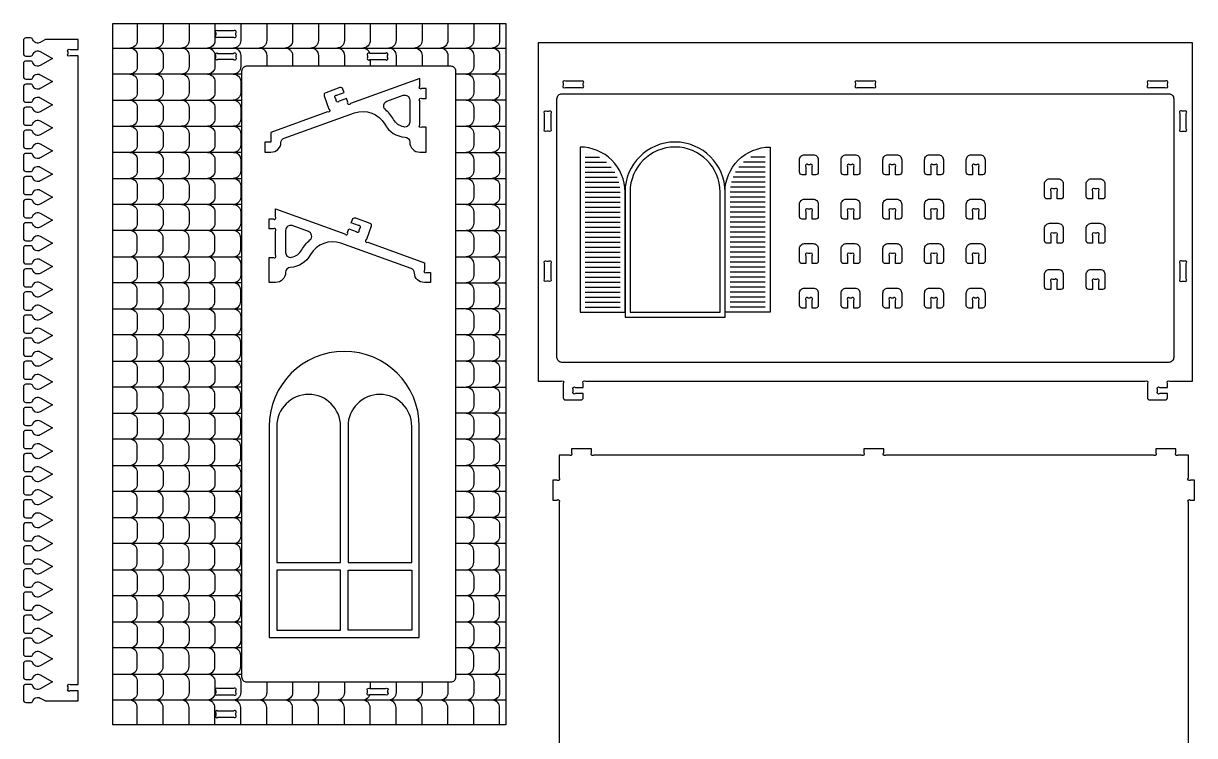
# Model space of a CAD drawing. Extents: x 3386 to 4524, y 988 to 1722.
# Drawn here: x 3960 to 4522, y 1380 to 1722 of the extents above; entities that cross this region are included whole.
import ezdxf

# ---------------------------------------------------------------- set-up
doc = ezdxf.new("R2010")
doc.units = 0
doc.header["$MEASUREMENT"] = 0
doc.layers.add('LAYER1', color=18, linetype='CONTINUOUS')

msp = doc.modelspace()

# ---------------------------------------------------------------- linework, layer by layer
at = {"layer": 'LAYER1'}
for points in [[(4191.74, 1385.11), (4003.25, 1385.11), (4003.25, 1721.83), (4191.74, 1721.83)], [(4081.89, 1430.55), (4112.49, 1430.55), (4112.49, 1459.35), (4081.89, 1459.35)], [(4116.09, 1430.55), (4116.09, 1459.35), (4146.69, 1459.35), (4146.69, 1430.55)]]:
    msp.add_lwpolyline(points, close=True, dxfattribs=at)
for points in [[(4014.97, 1721.83), (4014.97, 1713.62, -0.414214), (4011.37, 1710.02)], [(4027.39, 1721.83), (4027.39, 1713.62, -0.414214), (4023.79, 1710.02)], [(4039.81, 1721.83), (4039.81, 1713.62, -0.414214), (4036.21, 1710.02)], [(4052.23, 1721.83), (4052.23, 1713.62, -0.414214), (4048.63, 1710.02)], [(4064.65, 1721.83), (4064.65, 1713.62, -0.414214), (4061.05, 1710.02)], [(4077.07, 1721.83), (4077.07, 1713.62, -0.414214), (4073.47, 1710.02)], [(4089.49, 1721.83), (4089.49, 1713.62, -0.414214), (4085.89, 1710.02)], [(4101.91, 1721.83), (4101.91, 1713.62, -0.414214), (4098.31, 1710.02)], [(4114.33, 1721.83), (4114.33, 1713.62, -0.414214), (4110.73, 1710.02)], [(4126.75, 1721.83), (4126.75, 1713.62, -0.414214), (4123.15, 1710.02)], [(4139.17, 1721.83), (4139.17, 1713.62, -0.414214), (4135.57, 1710.02)], [(4151.59, 1721.83), (4151.59, 1713.62, -0.414214), (4147.99, 1710.02)], [(4164.01, 1721.83), (4164.01, 1713.62, -0.414214), (4160.41, 1710.02)], [(4176.43, 1721.83), (4176.43, 1713.62, -0.414214), (4172.83, 1710.02)], [(4188.85, 1721.83), (4188.85, 1713.62, -0.414214), (4185.25, 1710.02)], [(4011.37, 1710.02, -0.414214), (4014.97, 1706.42), (4014.97, 1701.1, -0.414214), (4011.37, 1697.5)], [(4023.79, 1710.02, -0.414214), (4027.39, 1706.42), (4027.39, 1701.1, -0.414214), (4023.79, 1697.5)], [(4036.21, 1710.02, -0.414214), (4039.81, 1706.42), (4039.81, 1701.1, -0.414214), (4036.21, 1697.5)], [(4048.63, 1710.02, -0.414214), (4052.23, 1706.42), (4052.23, 1701.1, -0.414214), (4048.63, 1697.5)], [(4061.05, 1710.02, -0.414214), (4064.65, 1706.42), (4064.65, 1701.1, -0.414214), (4061.05, 1697.5)], [(4073.47, 1710.02, -0.414214), (4077.07, 1706.42), (4077.07, 1701.43)], [(4085.89, 1710.02, -0.414214), (4089.49, 1706.42), (4089.49, 1701.43)], [(4098.31, 1710.02, -0.414214), (4101.91, 1706.42), (4101.91, 1701.43)], [(4110.73, 1710.02, -0.414214), (4114.33, 1706.42), (4114.33, 1701.43)], [(4123.15, 1710.02, -0.332931), (4126.61, 1707.43)], [(4135.57, 1710.02, -0.414214), (4139.17, 1706.42), (4139.17, 1701.43)], [(4147.99, 1710.02, -0.414214), (4151.59, 1706.42), (4151.59, 1701.43)], [(4160.41, 1710.02, -0.414214), (4164.01, 1706.42), (4164.01, 1701.43)], [(4172.83, 1710.02, -0.414214), (4176.43, 1706.42), (4176.43, 1701.1, -0.414214), (4172.83, 1697.5)], [(4185.25, 1710.02, -0.414214), (4188.85, 1706.42), (4188.85, 1701.1, -0.414214), (4185.25, 1697.5)], [(4011.37, 1697.5, -0.414214), (4014.97, 1693.9), (4014.97, 1688.57, -0.414214), (4011.37, 1684.97)], [(4023.79, 1697.5, -0.414214), (4027.39, 1693.9), (4027.39, 1688.57, -0.414214), (4023.79, 1684.97)], [(4036.21, 1697.5, -0.414214), (4039.81, 1693.9), (4039.81, 1688.57, -0.414214), (4036.21, 1684.97)], [(4048.63, 1697.5, -0.414214), (4052.23, 1693.9), (4052.23, 1688.57, -0.414214), (4048.63, 1684.97)], [(4061.05, 1697.5, -0.414214), (4064.65, 1693.9), (4064.65, 1688.57, -0.414214), (4061.05, 1684.97)], [(4172.83, 1697.5, -0.414214), (4176.43, 1693.9), (4176.43, 1688.57, -0.414214), (4172.83, 1684.97)], [(4185.25, 1697.5, -0.414214), (4188.85, 1693.9), (4188.85, 1688.57, -0.414214), (4185.25, 1684.97)], [(4011.37, 1684.97, -0.414214), (4014.97, 1681.37), (4014.97, 1676.05, -0.414214), (4011.37, 1672.45)], [(4023.79, 1684.97, -0.414214), (4027.39, 1681.37), (4027.39, 1676.05, -0.414214), (4023.79, 1672.45)], [(4036.21, 1684.97, -0.414214), (4039.81, 1681.37), (4039.81, 1676.05, -0.414214), (4036.21, 1672.45)], [(4048.63, 1684.97, -0.414214), (4052.23, 1681.37), (4052.23, 1676.05, -0.414214), (4048.63, 1672.45)], [(4061.05, 1684.97, -0.414214), (4064.65, 1681.37), (4064.65, 1676.05, -0.414214), (4061.05, 1672.45)], [(4172.83, 1684.97, -0.414214), (4176.43, 1681.37), (4176.43, 1676.05, -0.414214), (4172.83, 1672.45)], [(4185.25, 1684.97, -0.414214), (4188.85, 1681.37), (4188.85, 1676.05, -0.414214), (4185.25, 1672.45)], [(4011.37, 1672.45, -0.414214), (4014.97, 1668.85), (4014.97, 1663.52, -0.414214), (4011.37, 1659.92)], [(4023.79, 1672.45, -0.414214), (4027.39, 1668.85), (4027.39, 1663.52, -0.414214), (4023.79, 1659.92)], [(4036.21, 1672.45, -0.414214), (4039.81, 1668.85), (4039.81, 1663.52, -0.414214), (4036.21, 1659.92)], [(4048.63, 1672.45, -0.414214), (4052.23, 1668.85), (4052.23, 1663.52, -0.414214), (4048.63, 1659.92)], [(4061.05, 1672.45, -0.414214), (4064.65, 1668.85), (4064.65, 1663.52, -0.414214), (4061.05, 1659.92)], [(4172.83, 1672.45, -0.414214), (4176.43, 1668.85), (4176.43, 1663.52, -0.414214), (4172.83, 1659.92)], [(4185.25, 1672.45, -0.414214), (4188.85, 1668.85), (4188.85, 1663.52, -0.414214), (4185.25, 1659.92)], [(4011.37, 1659.92, -0.414214), (4014.97, 1656.32), (4014.97, 1651, -0.414214), (4011.37, 1647.4)], [(4023.79, 1659.92, -0.414214), (4027.39, 1656.32), (4027.39, 1651, -0.414214), (4023.79, 1647.4)], [(4036.21, 1659.92, -0.414214), (4039.81, 1656.32), (4039.81, 1651, -0.414214), (4036.21, 1647.4)], [(4048.63, 1659.92, -0.414214), (4052.23, 1656.32), (4052.23, 1651, -0.414214), (4048.63, 1647.4)], [(4061.05, 1659.92, -0.414214), (4064.65, 1656.32), (4064.65, 1651, -0.414214), (4061.05, 1647.4)], [(4172.83, 1659.92, -0.414214), (4176.43, 1656.32), (4176.43, 1651, -0.414214), (4172.83, 1647.4)], [(4185.25, 1659.92, -0.414214), (4188.85, 1656.32), (4188.85, 1651, -0.414214), (4185.25, 1647.4)], [(4011.37, 1647.4, -0.414214), (4014.97, 1643.8), (4014.97, 1638.48, -0.414214), (4011.37, 1634.88)], [(4023.79, 1647.4, -0.414214), (4027.39, 1643.8), (4027.39, 1638.48, -0.414214), (4023.79, 1634.88)], [(4036.21, 1647.4, -0.414214), (4039.81, 1643.8), (4039.81, 1638.48, -0.414214), (4036.21, 1634.88)], [(4048.63, 1647.4, -0.414214), (4052.23, 1643.8), (4052.23, 1638.48, -0.414214), (4048.63, 1634.88)], [(4061.05, 1647.4, -0.414214), (4064.65, 1643.8), (4064.65, 1638.48, -0.414214), (4061.05, 1634.88)], [(4172.83, 1647.4, -0.414214), (4176.43, 1643.8), (4176.43, 1638.48, -0.414214), (4172.83, 1634.88)], [(4185.25, 1647.4, -0.414214), (4188.85, 1643.8), (4188.85, 1638.48, -0.414214), (4185.25, 1634.88)], [(4011.37, 1634.88, -0.414214), (4014.97, 1631.28), (4014.97, 1625.95, -0.414214), (4011.37, 1622.35)], [(4023.79, 1634.88, -0.414214), (4027.39, 1631.28), (4027.39, 1625.95, -0.414214), (4023.79, 1622.35)], [(4036.21, 1634.88, -0.414214), (4039.81, 1631.28), (4039.81, 1625.95, -0.414214), (4036.21, 1622.35)], [(4048.63, 1634.88, -0.414214), (4052.23, 1631.28), (4052.23, 1625.95, -0.414214), (4048.63, 1622.35)], [(4061.05, 1634.88, -0.414214), (4064.65, 1631.28), (4064.65, 1625.95, -0.414214), (4061.05, 1622.35)], [(4172.83, 1634.88, -0.414214), (4176.43, 1631.28), (4176.43, 1625.95, -0.414214), (4172.83, 1622.35)], [(4185.25, 1634.88, -0.414214), (4188.85, 1631.28), (4188.85, 1625.95, -0.414214), (4185.25, 1622.35)], [(4011.37, 1609.83, 0.414214), (4014.97, 1613.43), (4014.97, 1618.75, 0.414214), (4011.37, 1622.35)], [(4023.79, 1609.83, 0.414214), (4027.39, 1613.43), (4027.39, 1618.75, 0.414214), (4023.79, 1622.35)], [(4036.21, 1609.83, 0.414214), (4039.81, 1613.43), (4039.81, 1618.75, 0.414214), (4036.21, 1622.35)], [(4048.63, 1609.83, 0.414214), (4052.23, 1613.43), (4052.23, 1618.75, 0.414214), (4048.63, 1622.35)], [(4061.05, 1609.83, 0.414214), (4064.65, 1613.43), (4064.65, 1618.75, 0.414214), (4061.05, 1622.35)], [(4172.83, 1622.35, -0.414214), (4176.43, 1618.75), (4176.43, 1613.43, -0.414214), (4172.83, 1609.83)], [(4185.25, 1622.35, -0.414214), (4188.85, 1618.75), (4188.85, 1613.43, -0.414214), (4185.25, 1609.83)], [(4011.37, 1609.83, -0.414214), (4014.97, 1606.23), (4014.97, 1600.91, -0.414214), (4011.37, 1597.31)], [(4023.79, 1609.83, -0.414214), (4027.39, 1606.23), (4027.39, 1600.91, -0.414214), (4023.79, 1597.31)], [(4036.21, 1609.83, -0.414214), (4039.81, 1606.23), (4039.81, 1600.91, -0.414214), (4036.21, 1597.31)], [(4048.63, 1609.83, -0.414214), (4052.23, 1606.23), (4052.23, 1600.91, -0.414214), (4048.63, 1597.31)], [(4061.05, 1609.83, -0.414214), (4064.65, 1606.23), (4064.65, 1600.91, -0.414214), (4061.05, 1597.31)], [(4172.83, 1609.83, -0.414214), (4176.43, 1606.23), (4176.43, 1600.91, -0.414214), (4172.83, 1597.31)], [(4185.25, 1609.83, -0.414214), (4188.85, 1606.23), (4188.85, 1600.91, -0.414214), (4185.25, 1597.31)], [(4011.37, 1584.78, 0.414214), (4014.97, 1588.38), (4014.97, 1593.71, 0.414214), (4011.37, 1597.31)], [(4023.79, 1584.78, 0.414214), (4027.39, 1588.38), (4027.39, 1593.71, 0.414214), (4023.79, 1597.31)], [(4036.21, 1584.78, 0.414214), (4039.81, 1588.38), (4039.81, 1593.71, 0.414214), (4036.21, 1597.31)], [(4048.63, 1584.78, 0.414214), (4052.23, 1588.38), (4052.23, 1593.71, 0.414214), (4048.63, 1597.31)], [(4061.05, 1584.78, 0.414214), (4064.65, 1588.38), (4064.65, 1593.71, 0.414214), (4061.05, 1597.31)], [(4172.83, 1597.31, -0.414214), (4176.43, 1593.71), (4176.43, 1588.38, -0.414214), (4172.83, 1584.78)], [(4185.25, 1597.31, -0.414214), (4188.85, 1593.71), (4188.85, 1588.38, -0.414214), (4185.25, 1584.78)], [(4011.37, 1584.78, -0.414214), (4014.97, 1581.18), (4014.97, 1575.86, -0.414214), (4011.37, 1572.26)], [(4023.79, 1584.78, -0.414214), (4027.39, 1581.18), (4027.39, 1575.86, -0.414214), (4023.79, 1572.26)], [(4036.21, 1584.78, -0.414214), (4039.81, 1581.18), (4039.81, 1575.86, -0.414214), (4036.21, 1572.26)], [(4048.63, 1584.78, -0.414214), (4052.23, 1581.18), (4052.23, 1575.86, -0.414214), (4048.63, 1572.26)], [(4061.05, 1584.78, -0.414214), (4064.65, 1581.18), (4064.65, 1575.86, -0.414214), (4061.05, 1572.26)], [(4172.83, 1584.78, -0.414214), (4176.43, 1581.18), (4176.43, 1575.86, -0.414214), (4172.83, 1572.26)], [(4185.25, 1584.78, -0.414214), (4188.85, 1581.18), (4188.85, 1575.86, -0.414214), (4185.25, 1572.26)], [(4011.37, 1559.73, 0.414214), (4014.97, 1563.33), (4014.97, 1568.66, 0.414214), (4011.37, 1572.26)], [(4023.79, 1559.73, 0.414214), (4027.39, 1563.33), (4027.39, 1568.66, 0.414214), (4023.79, 1572.26)], [(4036.21, 1559.73, 0.414214), (4039.81, 1563.33), (4039.81, 1568.66, 0.414214), (4036.21, 1572.26)], [(4048.63, 1559.73, 0.414214), (4052.23, 1563.33), (4052.23, 1568.66, 0.414214), (4048.63, 1572.26)], [(4061.05, 1559.73, 0.414214), (4064.65, 1563.33), (4064.65, 1568.66, 0.414214), (4061.05, 1572.26)], [(4172.83, 1572.26, -0.414214), (4176.43, 1568.66), (4176.43, 1563.33, -0.414214), (4172.83, 1559.73)], [(4185.25, 1572.26, -0.414214), (4188.85, 1568.66), (4188.85, 1563.33, -0.414214), (4185.25, 1559.73)], [(4011.37, 1559.73, -0.414214), (4014.97, 1556.13), (4014.97, 1550.81, -0.414214), (4011.37, 1547.21)], [(4023.79, 1559.73, -0.414214), (4027.39, 1556.13), (4027.39, 1550.81, -0.414214), (4023.79, 1547.21)], [(4036.21, 1559.73, -0.414214), (4039.81, 1556.13), (4039.81, 1550.81, -0.414214), (4036.21, 1547.21)], [(4048.63, 1559.73, -0.414214), (4052.23, 1556.13), (4052.23, 1550.81, -0.414214), (4048.63, 1547.21)], [(4061.05, 1559.73, -0.414214), (4064.65, 1556.13), (4064.65, 1550.81, -0.414214), (4061.05, 1547.21)], [(4172.83, 1559.73, -0.414214), (4176.43, 1556.13), (4176.43, 1550.81, -0.414214), (4172.83, 1547.21)], [(4185.25, 1559.73, -0.414214), (4188.85, 1556.13), (4188.85, 1550.81, -0.414214), (4185.25, 1547.21)], [(4011.37, 1534.69, 0.414214), (4014.97, 1538.29), (4014.97, 1543.61, 0.414214), (4011.37, 1547.21)], [(4023.79, 1534.69, 0.414214), (4027.39, 1538.29), (4027.39, 1543.61, 0.414214), (4023.79, 1547.21)], [(4036.21, 1534.69, 0.414214), (4039.81, 1538.29), (4039.81, 1543.61, 0.414214), (4036.21, 1547.21)], [(4048.63, 1534.69, 0.414214), (4052.23, 1538.29), (4052.23, 1543.61, 0.414214), (4048.63, 1547.21)], [(4061.05, 1534.69, 0.414214), (4064.65, 1538.29), (4064.65, 1543.61, 0.414214), (4061.05, 1547.21)], [(4172.83, 1547.21, -0.414214), (4176.43, 1543.61), (4176.43, 1538.29, -0.414214), (4172.83, 1534.69)], [(4185.25, 1547.21, -0.414214), (4188.85, 1543.61), (4188.85, 1538.29, -0.414214), (4185.25, 1534.69)], [(4011.37, 1534.69, -0.414214), (4014.97, 1531.09), (4014.97, 1525.76, -0.414214), (4011.37, 1522.16)], [(4023.79, 1534.69, -0.414214), (4027.39, 1531.09), (4027.39, 1525.76, -0.414214), (4023.79, 1522.16)], [(4036.21, 1534.69, -0.414214), (4039.81, 1531.09), (4039.81, 1525.76, -0.414214), (4036.21, 1522.16)], [(4048.63, 1534.69, -0.414214), (4052.23, 1531.09), (4052.23, 1525.76, -0.414214), (4048.63, 1522.16)], [(4061.05, 1522.16, 0.414214), (4064.65, 1525.76), (4064.65, 1531.09, 0.414214), (4061.05, 1534.69)], [(4172.83, 1534.69, -0.414214), (4176.43, 1531.09), (4176.43, 1525.76, -0.414214), (4172.83, 1522.16)], [(4185.25, 1534.69, -0.414214), (4188.85, 1531.09), (4188.85, 1525.76, -0.414214), (4185.25, 1522.16)], [(4011.37, 1509.64, 0.414214), (4014.97, 1513.24), (4014.97, 1518.56, 0.414214), (4011.37, 1522.16)], [(4023.79, 1509.64, 0.414214), (4027.39, 1513.24), (4027.39, 1518.56, 0.414214), (4023.79, 1522.16)], [(4036.21, 1509.64, 0.414214), (4039.81, 1513.24), (4039.81, 1518.56, 0.414214), (4036.21, 1522.16)], [(4048.63, 1509.64, 0.414214), (4052.23, 1513.24), (4052.23, 1518.56, 0.414214), (4048.63, 1522.16)], [(4061.05, 1509.64, 0.414214), (4064.65, 1513.24), (4064.65, 1518.56, 0.414214), (4061.05, 1522.16)], [(4172.83, 1522.16, -0.414214), (4176.43, 1518.56), (4176.43, 1513.24, -0.414214), (4172.83, 1509.64)], [(4185.25, 1522.16, -0.414214), (4188.85, 1518.56), (4188.85, 1513.24, -0.414214), (4185.25, 1509.64)], [(4519.28, 1345.27), (4519.28, 1491.95, -1), (4520.34, 1493.01), (4522.28, 1493.01), (4522.28, 1502.61), (4520.34, 1502.61, -1), (4519.28, 1503.67), (4519.28, 1514.61), (4514.34, 1514.61, -1), (4513.28, 1515.67), (4513.28, 1517.61), (4503.68, 1517.61), (4503.68, 1515.67, -1), (4502.61, 1514.61), (4374.18, 1514.61, -1), (4373.12, 1515.67), (4373.12, 1517.61), (4363.52, 1517.61), (4363.52, 1515.67, -1), (4362.45, 1514.61), (4234.02, 1514.61, -1), (4232.96, 1515.67), (4232.96, 1517.61), (4223.36, 1517.61), (4223.36, 1515.67, -1), (4222.29, 1514.61), (4217.36, 1514.61), (4217.36, 1503.67, -1), (4216.29, 1502.61), (4214.36, 1502.61), (4214.36, 1493.01), (4216.29, 1493.01, -1), (4217.36, 1491.95), (4217.36, 1345.27, -1)], [(4011.37, 1509.64, -0.414214), (4014.97, 1506.04), (4014.97, 1500.72, -0.414214), (4011.37, 1497.12)], [(4023.79, 1509.64, -0.414214), (4027.39, 1506.04), (4027.39, 1500.72, -0.414214), (4023.79, 1497.12)], [(4036.21, 1509.64, -0.414214), (4039.81, 1506.04), (4039.81, 1500.72, -0.414214), (4036.21, 1497.12)], [(4048.63, 1509.64, -0.414214), (4052.23, 1506.04), (4052.23, 1500.72, -0.414214), (4048.63, 1497.12)], [(4061.05, 1509.64, -0.414214), (4064.65, 1506.04), (4064.65, 1500.72, -0.414214), (4061.05, 1497.12)], [(4172.83, 1509.64, -0.414214), (4176.43, 1506.04), (4176.43, 1500.72, -0.414214), (4172.83, 1497.12)], [(4185.25, 1509.64, -0.414214), (4188.85, 1506.04), (4188.85, 1500.72, -0.414214), (4185.25, 1497.12)], [(4011.37, 1484.59, 0.414214), (4014.97, 1488.19), (4014.97, 1493.52, 0.414214), (4011.37, 1497.12)], [(4023.79, 1484.59, 0.414214), (4027.39, 1488.19), (4027.39, 1493.52, 0.414214), (4023.79, 1497.12)], [(4036.21, 1484.59, 0.414214), (4039.81, 1488.19), (4039.81, 1493.52, 0.414214), (4036.21, 1497.12)], [(4048.63, 1484.59, 0.414214), (4052.23, 1488.19), (4052.23, 1493.52, 0.414214), (4048.63, 1497.12)], [(4061.05, 1484.59, 0.414214), (4064.65, 1488.19), (4064.65, 1493.52, 0.414214), (4061.05, 1497.12)], [(4172.83, 1497.12, -0.414214), (4176.43, 1493.52), (4176.43, 1488.19, -0.414214), (4172.83, 1484.59)], [(4185.25, 1497.12, -0.414214), (4188.85, 1493.52), (4188.85, 1488.19, -0.414214), (4185.25, 1484.59)], [(4011.37, 1484.59, -0.414214), (4014.97, 1480.99), (4014.97, 1475.67, -0.414214), (4011.37, 1472.07)], [(4023.79, 1484.59, -0.414214), (4027.39, 1480.99), (4027.39, 1475.67, -0.414214), (4023.79, 1472.07)], [(4036.21, 1484.59, -0.414214), (4039.81, 1480.99), (4039.81, 1475.67, -0.414214), (4036.21, 1472.07)], [(4048.63, 1484.59, -0.414214), (4052.23, 1480.99), (4052.23, 1475.67, -0.414214), (4048.63, 1472.07)], [(4061.05, 1484.59, -0.414214), (4064.65, 1480.99), (4064.65, 1475.67, -0.414214), (4061.05, 1472.07)], [(4172.83, 1484.59, -0.414214), (4176.43, 1480.99), (4176.43, 1475.67, -0.414214), (4172.83, 1472.07)], [(4185.25, 1484.59, -0.414214), (4188.85, 1480.99), (4188.85, 1475.67, -0.414214), (4185.25, 1472.07)], [(4011.37, 1459.54, 0.414214), (4014.97, 1463.14), (4014.97, 1468.47, 0.414214), (4011.37, 1472.07)], [(4023.79, 1459.54, 0.414214), (4027.39, 1463.14), (4027.39, 1468.47, 0.414214), (4023.79, 1472.07)], [(4036.21, 1459.54, 0.414214), (4039.81, 1463.14), (4039.81, 1468.47, 0.414214), (4036.21, 1472.07)], [(4048.63, 1459.54, 0.414214), (4052.23, 1463.14), (4052.23, 1468.47, 0.414214), (4048.63, 1472.07)], [(4061.05, 1459.54, 0.414214), (4064.65, 1463.14), (4064.65, 1468.47, 0.414214), (4061.05, 1472.07)], [(4172.83, 1459.54, 0.414214), (4176.43, 1463.14), (4176.43, 1468.47, 0.414214), (4172.83, 1472.07)], [(4185.25, 1459.54, 0.414214), (4188.85, 1463.14), (4188.85, 1468.47, 0.414214), (4185.25, 1472.07)], [(4011.37, 1459.54, -0.414214), (4014.97, 1455.94), (4014.97, 1450.62, -0.414214), (4011.37, 1447.02)], [(4023.79, 1459.54, -0.414214), (4027.39, 1455.94), (4027.39, 1450.62, -0.414214), (4023.79, 1447.02)], [(4036.21, 1459.54, -0.414214), (4039.81, 1455.94), (4039.81, 1450.62, -0.414214), (4036.21, 1447.02)], [(4048.63, 1459.54, -0.414214), (4052.23, 1455.94), (4052.23, 1450.62, -0.414214), (4048.63, 1447.02)], [(4061.05, 1459.54, -0.414214), (4064.65, 1455.94), (4064.65, 1450.62, -0.414214), (4061.05, 1447.02)], [(4172.83, 1459.54, -0.414214), (4176.43, 1455.94), (4176.43, 1450.62, -0.414214), (4172.83, 1447.02)], [(4185.25, 1459.54, -0.414214), (4188.85, 1455.94), (4188.85, 1450.62, -0.414214), (4185.25, 1447.02)], [(4011.37, 1434.5, 0.414214), (4014.97, 1438.1), (4014.97, 1443.42, 0.414214), (4011.37, 1447.02)], [(4023.79, 1434.5, 0.414214), (4027.39, 1438.1), (4027.39, 1443.42, 0.414214), (4023.79, 1447.02)], [(4036.21, 1434.5, 0.414214), (4039.81, 1438.1), (4039.81, 1443.42, 0.414214), (4036.21, 1447.02)], [(4048.63, 1434.5, 0.414214), (4052.23, 1438.1), (4052.23, 1443.42, 0.414214), (4048.63, 1447.02)], [(4061.05, 1434.5, 0.414214), (4064.65, 1438.1), (4064.65, 1443.42, 0.414214), (4061.05, 1447.02)], [(4172.83, 1434.5, 0.414214), (4176.43, 1438.1), (4176.43, 1443.42, 0.414214), (4172.83, 1447.02)], [(4185.25, 1434.5, 0.414214), (4188.85, 1438.1), (4188.85, 1443.42, 0.414214), (4185.25, 1447.02)], [(4011.37, 1434.5, -0.414214), (4014.97, 1430.9), (4014.97, 1425.57, -0.414214), (4011.37, 1421.97)], [(4023.79, 1434.5, -0.414214), (4027.39, 1430.9), (4027.39, 1425.57, -0.414214), (4023.79, 1421.97)], [(4036.21, 1434.5, -0.414214), (4039.81, 1430.9), (4039.81, 1425.57, -0.414214), (4036.21, 1421.97)], [(4048.63, 1434.5, -0.414214), (4052.23, 1430.9), (4052.23, 1425.57, -0.414214), (4048.63, 1421.97)], [(4061.05, 1434.5, -0.414214), (4064.65, 1430.9), (4064.65, 1425.57, -0.414214), (4061.05, 1421.97)], [(4172.83, 1434.5, -0.414214), (4176.43, 1430.9), (4176.43, 1425.57, -0.414214), (4172.83, 1421.97)], [(4185.25, 1434.5, -0.414214), (4188.85, 1430.9), (4188.85, 1425.57, -0.414214), (4185.25, 1421.97)], [(4011.37, 1409.45, 0.414214), (4014.97, 1413.05), (4014.97, 1418.37, 0.414214), (4011.37, 1421.97)], [(4023.79, 1409.45, 0.414214), (4027.39, 1413.05), (4027.39, 1418.37, 0.414214), (4023.79, 1421.97)], [(4036.21, 1409.45, 0.414214), (4039.81, 1413.05), (4039.81, 1418.37, 0.414214), (4036.21, 1421.97)], [(4048.63, 1409.45, 0.414214), (4052.23, 1413.05), (4052.23, 1418.37, 0.414214), (4048.63, 1421.97)], [(4061.05, 1409.45, 0.414214), (4064.65, 1413.05), (4064.65, 1418.37, 0.414214), (4061.05, 1421.97)], [(4172.83, 1409.45, 0.414214), (4176.43, 1413.05), (4176.43, 1418.37, 0.414214), (4172.83, 1421.97)], [(4185.25, 1409.45, 0.414214), (4188.85, 1413.05), (4188.85, 1418.37, 0.414214), (4185.25, 1421.97)], [(4011.37, 1409.45, -0.414214), (4014.97, 1405.85), (4014.97, 1400.53, -0.414214), (4011.37, 1396.93)], [(4023.79, 1409.45, -0.414214), (4027.39, 1405.85), (4027.39, 1400.53, -0.414214), (4023.79, 1396.93)], [(4036.21, 1409.45, -0.414214), (4039.81, 1405.85), (4039.81, 1400.53, -0.414214), (4036.21, 1396.93)], [(4048.63, 1409.45, -0.414214), (4052.23, 1405.85), (4052.23, 1400.53, -0.414214), (4048.63, 1396.93)], [(4061.05, 1409.45, -0.414214), (4064.65, 1405.85), (4064.65, 1400.53, -0.414214), (4061.05, 1396.93)], [(4077.07, 1405.51), (4077.07, 1400.53, -0.414214), (4073.47, 1396.93)], [(4089.49, 1405.51), (4089.49, 1400.53, -0.414214), (4085.89, 1396.93)], [(4101.91, 1405.51), (4101.91, 1400.53, -0.414214), (4098.31, 1396.93)], [(4114.33, 1405.51), (4114.33, 1400.53, -0.414214), (4110.73, 1396.93)], [(4139.17, 1405.51), (4139.17, 1400.53, -0.414214), (4135.57, 1396.93)], [(4151.59, 1405.51), (4151.59, 1400.53, -0.414214), (4147.99, 1396.93)], [(4164.01, 1405.51), (4164.01, 1400.53, -0.414214), (4160.41, 1396.93)], [(4172.83, 1409.45, -0.414214), (4176.43, 1405.85), (4176.43, 1400.53, -0.414214), (4172.83, 1396.93)], [(4185.25, 1409.45, -0.414214), (4188.85, 1405.85), (4188.85, 1400.53, -0.414214), (4185.25, 1396.93)], [(4126.61, 1399.51, -0.332931), (4123.15, 1396.93)], [(4014.97, 1385.11), (4014.97, 1393.33, 0.414214), (4011.37, 1396.93)], [(4027.39, 1385.11), (4027.39, 1393.33, 0.414214), (4023.79, 1396.93)], [(4039.81, 1385.11), (4039.81, 1393.33, 0.414214), (4036.21, 1396.93)], [(4052.23, 1385.11), (4052.23, 1393.33, 0.414214), (4048.63, 1396.93)], [(4064.65, 1385.11), (4064.65, 1393.33, 0.414214), (4061.05, 1396.93)], [(4077.07, 1385.11), (4077.07, 1393.33, 0.414214), (4073.47, 1396.93)], [(4089.49, 1385.11), (4089.49, 1393.33, 0.414214), (4085.89, 1396.93)], [(4101.91, 1385.11), (4101.91, 1393.33, 0.414214), (4098.31, 1396.93)], [(4114.33, 1385.11), (4114.33, 1393.33, 0.414214), (4110.73, 1396.93)], [(4126.75, 1385.11), (4126.75, 1393.33, 0.414214), (4123.15, 1396.93)], [(4139.17, 1385.11), (4139.17, 1393.33, 0.414214), (4135.57, 1396.93)], [(4151.59, 1385.11), (4151.59, 1393.33, 0.414214), (4147.99, 1396.93)], [(4164.01, 1385.11), (4164.01, 1393.33, 0.414214), (4160.41, 1396.93)], [(4176.43, 1385.11), (4176.43, 1393.33, 0.414214), (4172.83, 1396.93)], [(4188.85, 1385.11), (4188.85, 1393.33, 0.414214), (4185.25, 1396.93)]]:
    msp.add_lwpolyline(points, format="xyb", dxfattribs=at)
for points in [[(3968.42, 1712.68, -0.475677), (3964.94, 1714.01, 0.32375), (3963.8, 1714.83), (3961.55, 1714.83, 0.414214), (3960.35, 1713.63), (3960.35, 1707.35, 0.414214), (3961.55, 1706.15), (3963.8, 1706.15, 0.32375), (3964.94, 1706.97, -0.475677), (3968.42, 1708.3), (3974.23, 1704.95), (3968.42, 1701.6, -0.475677), (3964.94, 1702.93, 0.32375), (3963.8, 1703.75), (3961.55, 1703.75, 0.414214), (3960.35, 1702.55), (3960.35, 1696.27, 0.414214), (3961.55, 1695.07), (3963.8, 1695.07, 0.32375), (3964.94, 1695.89, -0.475677), (3968.42, 1697.22), (3974.23, 1693.87), (3968.42, 1690.51, -0.475677), (3964.94, 1691.84, 0.32375), (3963.8, 1692.67), (3961.55, 1692.67, 0.414214), (3960.35, 1691.47), (3960.35, 1685.18, 0.414214), (3961.55, 1683.98), (3963.8, 1683.98, 0.32375), (3964.94, 1684.81, -0.475677), (3968.42, 1686.13), (3974.23, 1682.78), (3968.42, 1679.43, -0.475677), (3964.94, 1680.76, 0.32375), (3963.8, 1681.58), (3961.55, 1681.58, 0.414214), (3960.35, 1680.38), (3960.35, 1674.1, 0.414214), (3961.55, 1672.9), (3963.8, 1672.9, 0.32375), (3964.94, 1673.72, -0.475677), (3968.42, 1675.05), (3974.23, 1671.7), (3968.42, 1668.35, -0.475677), (3964.94, 1669.67, 0.32375), (3963.8, 1670.5), (3961.55, 1670.5, 0.414214), (3960.35, 1669.3), (3960.35, 1663.01, 0.414214), (3961.55, 1661.81), (3963.8, 1661.81, 0.32375), (3964.94, 1662.64, -0.475677), (3968.42, 1663.97), (3974.23, 1660.61), (3968.42, 1657.26, -0.475677), (3964.94, 1658.59, 0.32375), (3963.8, 1659.41), (3961.55, 1659.41, 0.414214), (3960.35, 1658.21), (3960.35, 1651.93, 0.414214), (3961.55, 1650.73), (3963.8, 1650.73, 0.32375), (3964.94, 1651.55, -0.475677), (3968.42, 1652.88), (3974.23, 1649.53), (3968.42, 1646.18, -0.475677), (3964.94, 1647.51, 0.32375), (3963.8, 1648.33), (3961.55, 1648.33, 0.414214), (3960.35, 1647.13), (3960.35, 1640.85, 0.414214), (3961.55, 1639.65), (3963.8, 1639.65, 0.32375), (3964.94, 1640.47, -0.475677), (3968.42, 1641.8), (3974.23, 1638.45), (3968.42, 1635.09, -0.475677), (3964.94, 1636.42, 0.32375), (3963.8, 1637.25), (3961.55, 1637.25, 0.414214), (3960.35, 1636.05), (3960.35, 1629.76, 0.414214), (3961.55, 1628.56), (3963.8, 1628.56, 0.32375), (3964.94, 1629.39, -0.475677), (3968.42, 1630.71), (3974.23, 1627.36), (3968.42, 1624.01, -0.475677), (3964.94, 1625.34, 0.32375), (3963.8, 1626.16), (3961.55, 1626.16, 0.414214), (3960.35, 1624.96), (3960.35, 1618.68, 0.414214), (3961.55, 1617.48), (3963.8, 1617.48, 0.32375), (3964.94, 1618.3, -0.475677), (3968.42, 1619.63), (3974.23, 1616.28), (3968.42, 1612.93, -0.475677), (3964.94, 1614.25, 0.32375), (3963.8, 1615.08), (3961.55, 1615.08, 0.414214), (3960.35, 1613.88), (3960.35, 1607.59, 0.414214), (3961.55, 1606.39), (3963.8, 1606.39, 0.32375), (3964.94, 1607.22, -0.475677), (3968.42, 1608.55), (3974.23, 1605.19), (3968.42, 1601.84, -0.475677), (3964.94, 1603.17, 0.32375), (3963.8, 1603.99), (3961.55, 1603.99, 0.414214), (3960.35, 1602.79), (3960.35, 1596.51, 0.414214), (3961.55, 1595.31), (3963.8, 1595.31, 0.32375), (3964.94, 1596.13, -0.475677), (3968.42, 1597.46), (3974.23, 1594.11), (3968.42, 1590.76, -0.475677), (3964.94, 1592.09, 0.32375), (3963.8, 1592.91), (3961.55, 1592.91, 0.414214), (3960.35, 1591.71), (3960.35, 1585.43, 0.414214), (3961.55, 1584.23), (3963.8, 1584.23, 0.32375), (3964.94, 1585.05, -0.475677), (3968.42, 1586.38), (3974.23, 1583.03), (3968.42, 1579.67, -0.475677), (3964.94, 1581, 0.32375), (3963.8, 1581.83), (3961.55, 1581.83, 0.414214), (3960.35, 1580.63), (3960.35, 1574.34, 0.414214), (3961.55, 1573.14), (3963.8, 1573.14, 0.32375), (3964.94, 1573.97, -0.475677), (3968.42, 1575.29), (3974.23, 1571.94), (3968.42, 1568.59, -0.475677), (3964.94, 1569.92, 0.32375), (3963.8, 1570.74), (3961.55, 1570.74, 0.414214), (3960.35, 1569.54), (3960.35, 1563.26, 0.414214), (3961.55, 1562.06), (3963.8, 1562.06, 0.32375), (3964.94, 1562.88, -0.475677), (3968.42, 1564.21), (3974.23, 1560.86), (3968.42, 1557.51, -0.475677), (3964.94, 1558.83, 0.32375), (3963.8, 1559.66), (3961.55, 1559.66, 0.414214), (3960.35, 1558.46), (3960.35, 1552.17, 0.414214), (3961.55, 1550.97), (3963.8, 1550.97, 0.32375), (3964.94, 1551.8, -0.475677), (3968.42, 1553.13), (3974.23, 1549.77), (3968.42, 1546.42, -0.475677), (3964.94, 1547.75, 0.32375), (3963.8, 1548.57), (3961.55, 1548.57, 0.414214), (3960.35, 1547.37), (3960.35, 1541.09, 0.414214), (3961.55, 1539.89), (3963.8, 1539.89, 0.32375), (3964.94, 1540.71, -0.475677), (3968.42, 1542.04), (3974.23, 1538.69), (3968.42, 1535.34, -0.475677), (3964.94, 1536.67, 0.32375), (3963.8, 1537.49), (3961.55, 1537.49, 0.414214), (3960.35, 1536.29), (3960.35, 1530.01, 0.414214), (3961.55, 1528.81), (3963.8, 1528.81, 0.32375), (3964.94, 1529.63, -0.475677), (3968.42, 1530.96), (3974.23, 1527.61), (3968.42, 1524.25, -0.475677), (3964.94, 1525.58, 0.32375), (3963.8, 1526.41), (3961.55, 1526.41, 0.414214), (3960.35, 1525.21), (3960.35, 1518.92, 0.414214), (3961.55, 1517.72), (3963.8, 1517.72, 0.32375), (3964.94, 1518.55, -0.475677), (3968.42, 1519.87), (3974.23, 1516.52), (3968.42, 1513.17, -0.475677), (3964.94, 1514.5, 0.32375), (3963.8, 1515.32), (3961.55, 1515.32, 0.414214), (3960.35, 1514.12), (3960.35, 1507.84, 0.414214), (3961.55, 1506.64), (3963.8, 1506.64, 0.32375), (3964.94, 1507.46, -0.475677), (3968.42, 1508.79), (3974.23, 1505.44), (3968.42, 1502.09, -0.475677), (3964.94, 1503.41, 0.32375), (3963.8, 1504.24), (3961.55, 1504.24, 0.414214), (3960.35, 1503.04), (3960.35, 1496.75, 0.414214), (3961.55, 1495.55), (3963.8, 1495.55, 0.32375), (3964.94, 1496.38, -0.475677), (3968.42, 1497.71), (3974.23, 1494.35), (3968.42, 1491, -0.475677), (3964.94, 1492.33, 0.32375), (3963.8, 1493.15), (3961.55, 1493.15, 0.414214), (3960.35, 1491.95), (3960.35, 1485.67, 0.414214), (3961.55, 1484.47), (3963.8, 1484.47, 0.32375), (3964.94, 1485.29, -0.475677), (3968.42, 1486.62), (3974.23, 1483.27), (3968.42, 1479.92, -0.475677), (3964.94, 1481.25, 0.32375), (3963.8, 1482.07), (3961.55, 1482.07, 0.414214), (3960.35, 1480.87), (3960.35, 1474.59, 0.414214), (3961.55, 1473.39), (3963.8, 1473.39, 0.32375), (3964.94, 1474.21, -0.475677), (3968.42, 1475.54), (3974.23, 1472.19), (3968.42, 1468.83, -0.475677), (3964.94, 1470.16, 0.32375), (3963.8, 1470.99), (3961.55, 1470.99, 0.414214), (3960.35, 1469.79), (3960.35, 1463.5, 0.414214), (3961.55, 1462.3), (3963.8, 1462.3, 0.32375), (3964.94, 1463.13, -0.475677), (3968.42, 1464.45), (3974.23, 1461.1), (3968.42, 1457.75, -0.475677), (3964.94, 1459.08, 0.32375), (3963.8, 1459.9), (3961.55, 1459.9, 0.414214), (3960.35, 1458.7), (3960.35, 1452.42, 0.414214), (3961.55, 1451.22), (3963.8, 1451.22, 0.32375), (3964.94, 1452.04, -0.475677), (3968.42, 1453.37), (3974.23, 1450.02), (3968.42, 1446.67, -0.475677), (3964.94, 1447.99, 0.32375), (3963.8, 1448.82), (3961.55, 1448.82, 0.414214), (3960.35, 1447.62), (3960.35, 1441.33, 0.414214), (3961.55, 1440.13), (3963.8, 1440.13, 0.32375), (3964.94, 1440.96, -0.475677), (3968.42, 1442.29), (3974.23, 1438.93), (3968.42, 1435.58, -0.475677), (3964.94, 1436.91, 0.32375), (3963.8, 1437.73), (3961.55, 1437.73, 0.414214), (3960.35, 1436.53), (3960.35, 1430.25, 0.414214), (3961.55, 1429.05), (3963.8, 1429.05, 0.32375), (3964.94, 1429.87, -0.475677), (3968.42, 1431.2), (3974.23, 1427.85), (3968.42, 1424.5, -0.475677), (3964.94, 1425.83, 0.32375), (3963.8, 1426.65), (3961.55, 1426.65, 0.414214), (3960.35, 1425.45), (3960.35, 1419.17, 0.414214), (3961.55, 1417.97), (3963.8, 1417.97, 0.32375), (3964.94, 1418.79, -0.475677), (3968.42, 1420.12), (3974.23, 1416.77), (3968.42, 1413.41, -0.475677), (3964.94, 1414.74, 0.32375), (3963.8, 1415.57), (3961.55, 1415.57, 0.414214), (3960.35, 1414.37), (3960.35, 1408.08, 0.414214), (3961.55, 1406.88), (3963.8, 1406.88, 0.32375), (3964.94, 1407.71, -0.475677), (3968.42, 1409.03), (3974.23, 1405.68), (3968.42, 1402.33, -0.475677), (3964.94, 1403.66, 0.32375), (3963.8, 1404.48), (3961.55, 1404.48, 0.414214), (3960.35, 1403.28), (3960.35, 1397, 0.414214), (3961.55, 1395.8), (3963.8, 1395.8, 0.32375), (3964.94, 1396.62, -0.475677), (3968.42, 1397.95), (3970.56, 1396.72, 0.131652), (3971.16, 1396.56), (3986.56, 1396.56), (3986.56, 1401.36), (3982.82, 1401.36, -1), (3981.76, 1402.42), (3981.76, 1403.29, -1), (3982.82, 1404.36), (3986.56, 1404.36), (3986.56, 1706.28), (3982.82, 1706.28, -1), (3981.76, 1707.34), (3981.76, 1708.21, -1), (3982.82, 1709.28), (3986.56, 1709.28), (3986.56, 1714.08), (3971.16, 1714.08, 0.131652), (3970.56, 1713.92)], [(4052.61, 1717.17), (4052.61, 1716.3, 1), (4053.67, 1715.23), (4061.14, 1715.23, 1), (4062.21, 1716.3), (4062.21, 1717.17, 1), (4061.14, 1718.23), (4053.67, 1718.23, 1)], [(4521.27, 1712.58), (4207.35, 1712.58), (4207.35, 1550.08), (4218.29, 1550.08, -1), (4219.35, 1549.02), (4219.35, 1542.28, 0.414214), (4220.55, 1541.08), (4227.75, 1541.08, 0.414214), (4228.95, 1542.28), (4228.95, 1544.08), (4225.21, 1544.08, -1), (4224.15, 1545.15), (4224.15, 1546.02, -1), (4225.21, 1547.08), (4228.95, 1547.08), (4228.95, 1549.02, -1), (4230.01, 1550.08), (4498.61, 1550.08, -1), (4499.67, 1549.02), (4499.67, 1542.28, 0.414214), (4500.87, 1541.08), (4508.07, 1541.08, 0.414214), (4509.27, 1542.28), (4509.27, 1544.08), (4505.53, 1544.08, -1), (4504.47, 1545.15), (4504.47, 1546.02, -1), (4505.53, 1547.08), (4509.27, 1547.08), (4509.27, 1549.02, -1), (4510.33, 1550.08), (4521.27, 1550.08)], [(4061.14, 1704.43), (4053.67, 1704.43, -1), (4052.61, 1705.5), (4052.61, 1706.37, -1), (4053.67, 1707.43), (4061.14, 1707.43, -1), (4062.21, 1706.37), (4062.21, 1705.5, -1)], [(4125.48, 1706.37), (4125.48, 1705.5, 1), (4126.54, 1704.43), (4134.02, 1704.43, 1), (4135.08, 1705.5), (4135.08, 1706.37, 1), (4134.02, 1707.43), (4126.54, 1707.43, 1)], [(4167.74, 1699.03), (4167.74, 1407.91, -0.414214), (4165.34, 1405.51), (4067.61, 1405.51, -0.414214), (4065.21, 1407.91), (4065.21, 1699.03, -0.414214), (4067.61, 1701.43), (4165.34, 1701.43, -0.414214)], [(4113.68, 1690.29, 0.414214), (4112.15, 1691.01), (4105.38, 1688.57, 0.414214), (4104.65, 1687.03), (4106.94, 1680.69, -1), (4106.31, 1679.33), (4079.12, 1669.51), (4079.12, 1664.83), (4076.12, 1664.83), (4076.12, 1660.03), (4079.12, 1660.03, 0.3991), (4083.92, 1664.58, -0.301728), (4085.5, 1666.71), (4119.14, 1678.87, -0.36851), (4133.72, 1673.39, 0.256171), (4143.47, 1667.22, -0.396051), (4145.72, 1664.83, 0.414214), (4150.52, 1660.03), (4153.52, 1660.03), (4153.52, 1672.03), (4151.58, 1672.03, -1), (4150.52, 1673.09), (4150.52, 1684.65, -1), (4151.58, 1685.71), (4153.52, 1685.71), (4153.52, 1690.51), (4151.58, 1690.51, -1), (4150.52, 1691.57), (4150.52, 1695.31), (4117.33, 1683.32, -1), (4115.97, 1683.96), (4115.31, 1685.78), (4111.8, 1684.51, -1), (4110.44, 1685.15), (4110.14, 1685.97, -1), (4110.78, 1687.33), (4114.29, 1688.6)], [(4220.41, 1691.08), (4227.89, 1691.08, 1), (4228.95, 1692.15), (4228.95, 1693.02, 1), (4227.89, 1694.08), (4220.41, 1694.08, 1), (4219.35, 1693.02), (4219.35, 1692.15, 1)], [(4360.57, 1691.08), (4368.05, 1691.08, 1), (4369.11, 1692.15), (4369.11, 1693.02, 1), (4368.05, 1694.08), (4360.57, 1694.08, 1), (4359.51, 1693.02), (4359.51, 1692.15, 1)], [(4500.73, 1691.08), (4508.21, 1691.08, 1), (4509.27, 1692.15), (4509.27, 1693.02, 1), (4508.21, 1694.08), (4500.73, 1694.08, 1), (4499.67, 1693.02), (4499.67, 1692.15, 1)], [(4145.72, 1685.05), (4145.72, 1674.48, -0.470475), (4142.87, 1672.13, -0.222915), (4137.92, 1675.71, 0.091524), (4134.05, 1680.43, -0.57735), (4134.78, 1684.52), (4142.51, 1687.31, -0.519833)], [(4512.27, 1685.68), (4512.27, 1561.48, -0.414214), (4509.87, 1559.08), (4218.75, 1559.08, -0.414214), (4216.35, 1561.48), (4216.35, 1685.68, -0.414214), (4218.75, 1688.08), (4509.87, 1688.08, -0.414214)], [(4213.35, 1678.62), (4213.35, 1671.15, -1), (4212.29, 1670.08), (4211.41, 1670.08, -1), (4210.35, 1671.15), (4210.35, 1678.62, -1), (4211.41, 1679.68), (4212.29, 1679.68, -1)], [(4515.27, 1678.62), (4515.27, 1671.15, 1), (4516.33, 1670.08), (4517.21, 1670.08, 1), (4518.27, 1671.15), (4518.27, 1678.62, 1), (4517.21, 1679.68), (4516.33, 1679.68, 1)], [(4249.01, 1640.86), (4249.01, 1580.86), (4297.01, 1580.86), (4297.01, 1640.86, 1)], [(4227.41, 1583.26), (4249.01, 1583.26), (4249.01, 1640.86, 0.414214), (4227.41, 1662.46)], [(4251.41, 1640.86), (4251.41, 1583.26), (4294.61, 1583.26), (4294.61, 1640.86, 1)], [(4318.61, 1583.26), (4297.01, 1583.26), (4297.01, 1640.86, -0.414214), (4318.61, 1662.46)], [(4332.73, 1650.38), (4332.73, 1656.38, -0.414214), (4335.13, 1658.78), (4339.33, 1658.78, -0.414214), (4341.73, 1656.38), (4341.73, 1650.38, -0.414214), (4340.53, 1649.18), (4338.73, 1649.18), (4338.73, 1652.92, 1), (4337.67, 1653.98), (4336.8, 1653.98, 1), (4335.73, 1652.92), (4335.73, 1649.18), (4333.93, 1649.18, -0.414214)], [(4352.74, 1650.38), (4352.74, 1656.38, -0.414214), (4355.14, 1658.78), (4359.34, 1658.78, -0.414214), (4361.74, 1656.38), (4361.74, 1650.38, -0.414214), (4360.54, 1649.18), (4358.74, 1649.18), (4358.74, 1652.92, 1), (4357.67, 1653.98), (4356.8, 1653.98, 1), (4355.74, 1652.92), (4355.74, 1649.18), (4353.94, 1649.18, -0.414214)], [(4372.74, 1650.38), (4372.74, 1656.38, -0.414214), (4375.14, 1658.78), (4379.34, 1658.78, -0.414214), (4381.74, 1656.38), (4381.74, 1650.38, -0.414214), (4380.54, 1649.18), (4378.74, 1649.18), (4378.74, 1652.92, 1), (4377.68, 1653.98), (4376.8, 1653.98, 1), (4375.74, 1652.92), (4375.74, 1649.18), (4373.94, 1649.18, -0.414214)], [(4392.74, 1650.38), (4392.74, 1656.38, -0.414214), (4395.14, 1658.78), (4399.34, 1658.78, -0.414214), (4401.74, 1656.38), (4401.74, 1650.38, -0.414214), (4400.54, 1649.18), (4398.74, 1649.18), (4398.74, 1652.92, 1), (4397.68, 1653.98), (4396.8, 1653.98, 1), (4395.74, 1652.92), (4395.74, 1649.18), (4393.94, 1649.18, -0.414214)], [(4412.74, 1650.38), (4412.74, 1656.38, -0.414214), (4415.14, 1658.78), (4419.34, 1658.78, -0.414214), (4421.74, 1656.38), (4421.74, 1650.38, -0.414214), (4420.54, 1649.18), (4418.74, 1649.18), (4418.74, 1652.92, 1), (4417.68, 1653.98), (4416.81, 1653.98, 1), (4415.74, 1652.92), (4415.74, 1649.18), (4413.94, 1649.18, -0.414214)], [(4450.29, 1638.79), (4450.29, 1644.79, -0.414214), (4452.69, 1647.19), (4456.89, 1647.19, -0.414214), (4459.29, 1644.79), (4459.29, 1638.79, -0.414214), (4458.09, 1637.59), (4456.29, 1637.59), (4456.29, 1641.33, 1), (4455.22, 1642.39), (4454.35, 1642.39, 1), (4453.29, 1641.33), (4453.29, 1637.59), (4451.49, 1637.59, -0.414214)], [(4470.29, 1638.79), (4470.29, 1644.79, -0.414214), (4472.69, 1647.19), (4476.89, 1647.19, -0.414214), (4479.29, 1644.79), (4479.29, 1638.79, -0.414214), (4478.09, 1637.59), (4476.29, 1637.59), (4476.29, 1641.33, 1), (4475.23, 1642.39), (4474.35, 1642.39, 1), (4473.29, 1641.33), (4473.29, 1637.59), (4471.49, 1637.59, -0.414214)], [(4332.73, 1629.05), (4332.73, 1635.05, -0.414214), (4335.13, 1637.45), (4339.33, 1637.45, -0.414214), (4341.73, 1635.05), (4341.73, 1629.05, -0.414214), (4340.53, 1627.85), (4338.73, 1627.85), (4338.73, 1631.58, 1), (4337.67, 1632.65), (4336.8, 1632.65, 1), (4335.73, 1631.58), (4335.73, 1627.85), (4333.93, 1627.85, -0.414214)], [(4352.74, 1629.05), (4352.74, 1635.05, -0.414214), (4355.14, 1637.45), (4359.34, 1637.45, -0.414214), (4361.74, 1635.05), (4361.74, 1629.05, -0.414214), (4360.54, 1627.85), (4358.74, 1627.85), (4358.74, 1631.58, 1), (4357.67, 1632.65), (4356.8, 1632.65, 1), (4355.74, 1631.58), (4355.74, 1627.85), (4353.94, 1627.85, -0.414214)], [(4372.74, 1629.05), (4372.74, 1635.05, -0.414214), (4375.14, 1637.45), (4379.34, 1637.45, -0.414214), (4381.74, 1635.05), (4381.74, 1629.05, -0.414214), (4380.54, 1627.85), (4378.74, 1627.85), (4378.74, 1631.58, 1), (4377.68, 1632.65), (4376.8, 1632.65, 1), (4375.74, 1631.58), (4375.74, 1627.85), (4373.94, 1627.85, -0.414214)], [(4392.74, 1629.05), (4392.74, 1635.05, -0.414214), (4395.14, 1637.45), (4399.34, 1637.45, -0.414214), (4401.74, 1635.05), (4401.74, 1629.05, -0.414214), (4400.54, 1627.85), (4398.74, 1627.85), (4398.74, 1631.58, 1), (4397.68, 1632.65), (4396.8, 1632.65, 1), (4395.74, 1631.58), (4395.74, 1627.85), (4393.94, 1627.85, -0.414214)], [(4412.74, 1629.05), (4412.74, 1635.05, -0.414214), (4415.14, 1637.45), (4419.34, 1637.45, -0.414214), (4421.74, 1635.05), (4421.74, 1629.05, -0.414214), (4420.54, 1627.85), (4418.74, 1627.85), (4418.74, 1631.58, 1), (4417.68, 1632.65), (4416.81, 1632.65, 1), (4415.74, 1631.58), (4415.74, 1627.85), (4413.94, 1627.85, -0.414214)], [(4118.17, 1627.72, -0.414214), (4119.71, 1628.44), (4126.48, 1625.99, -0.414214), (4127.2, 1624.46), (4124.91, 1618.12, 1), (4125.55, 1616.76), (4152.73, 1606.94), (4152.73, 1603.32, 1), (4153.79, 1602.25), (4155.73, 1602.25), (4155.73, 1597.45), (4152.73, 1597.45, -0.3991), (4147.94, 1602, 0.301728), (4146.36, 1604.14), (4112.71, 1616.29, 0.36851), (4098.13, 1610.82, -0.256171), (4088.38, 1604.65, 0.396051), (4086.13, 1602.25, -0.414214), (4081.33, 1597.45), (4078.33, 1597.45), (4078.33, 1609.45), (4080.27, 1609.45, 1), (4081.33, 1610.52), (4081.33, 1622.07, 1), (4080.27, 1623.14), (4078.33, 1623.14), (4078.33, 1627.94), (4080.27, 1627.94, 1), (4081.33, 1629), (4081.33, 1632.74), (4114.52, 1620.74, 1), (4115.88, 1621.38), (4116.54, 1623.2), (4120.05, 1621.93, 1), (4121.41, 1622.57), (4121.71, 1623.39, 1), (4121.07, 1624.76), (4117.56, 1626.03)], [(4086.13, 1622.48), (4086.13, 1611.91, 0.470475), (4088.98, 1609.55, 0.222915), (4093.93, 1613.14, -0.091524), (4097.81, 1617.85, 0.57735), (4097.08, 1621.94), (4089.35, 1624.74, 0.519833)], [(4450.29, 1617.45), (4450.29, 1623.45, -0.414214), (4452.69, 1625.85), (4456.89, 1625.85, -0.414214), (4459.29, 1623.45), (4459.29, 1617.45, -0.414214), (4458.09, 1616.25), (4456.29, 1616.25), (4456.29, 1619.99, 1), (4455.22, 1621.05), (4454.35, 1621.05, 1), (4453.29, 1619.99), (4453.29, 1616.25), (4451.49, 1616.25, -0.414214)], [(4470.29, 1617.45), (4470.29, 1623.45, -0.414214), (4472.69, 1625.85), (4476.89, 1625.85, -0.414214), (4479.29, 1623.45), (4479.29, 1617.45, -0.414214), (4478.09, 1616.25), (4476.29, 1616.25), (4476.29, 1619.99, 1), (4475.23, 1621.05), (4474.35, 1621.05, 1), (4473.29, 1619.99), (4473.29, 1616.25), (4471.49, 1616.25, -0.414214)], [(4332.73, 1607.71), (4332.73, 1613.71, -0.414214), (4335.13, 1616.11), (4339.33, 1616.11, -0.414214), (4341.73, 1613.71), (4341.73, 1607.71, -0.414214), (4340.53, 1606.51), (4338.73, 1606.51), (4338.73, 1610.25, 1), (4337.67, 1611.31), (4336.8, 1611.31, 1), (4335.73, 1610.25), (4335.73, 1606.51), (4333.93, 1606.51, -0.414214)], [(4352.74, 1607.71), (4352.74, 1613.71, -0.414214), (4355.14, 1616.11), (4359.34, 1616.11, -0.414214), (4361.74, 1613.71), (4361.74, 1607.71, -0.414214), (4360.54, 1606.51), (4358.74, 1606.51), (4358.74, 1610.25, 1), (4357.67, 1611.31), (4356.8, 1611.31, 1), (4355.74, 1610.25), (4355.74, 1606.51), (4353.94, 1606.51, -0.414214)], [(4372.74, 1607.71), (4372.74, 1613.71, -0.414214), (4375.14, 1616.11), (4379.34, 1616.11, -0.414214), (4381.74, 1613.71), (4381.74, 1607.71, -0.414214), (4380.54, 1606.51), (4378.74, 1606.51), (4378.74, 1610.25, 1), (4377.68, 1611.31), (4376.8, 1611.31, 1), (4375.74, 1610.25), (4375.74, 1606.51), (4373.94, 1606.51, -0.414214)], [(4392.74, 1607.71), (4392.74, 1613.71, -0.414214), (4395.14, 1616.11), (4399.34, 1616.11, -0.414214), (4401.74, 1613.71), (4401.74, 1607.71, -0.414214), (4400.54, 1606.51), (4398.74, 1606.51), (4398.74, 1610.25, 1), (4397.68, 1611.31), (4396.8, 1611.31, 1), (4395.74, 1610.25), (4395.74, 1606.51), (4393.94, 1606.51, -0.414214)], [(4412.74, 1607.71), (4412.74, 1613.71, -0.414214), (4415.14, 1616.11), (4419.34, 1616.11, -0.414214), (4421.74, 1613.71), (4421.74, 1607.71, -0.414214), (4420.54, 1606.51), (4418.74, 1606.51), (4418.74, 1610.25, 1), (4417.68, 1611.31), (4416.81, 1611.31, 1), (4415.74, 1610.25), (4415.74, 1606.51), (4413.94, 1606.51, -0.414214)], [(4213.35, 1606.62), (4213.35, 1599.15, -1), (4212.29, 1598.08), (4211.41, 1598.08, -1), (4210.35, 1599.15), (4210.35, 1606.62, -1), (4211.41, 1607.68), (4212.29, 1607.68, -1)], [(4515.27, 1606.62), (4515.27, 1599.15, 1), (4516.33, 1598.08), (4517.21, 1598.08, 1), (4518.27, 1599.15), (4518.27, 1606.62, 1), (4517.21, 1607.68), (4516.33, 1607.68, 1)], [(4450.29, 1595.3), (4450.29, 1601.3, -0.414214), (4452.69, 1603.7), (4456.89, 1603.7, -0.414214), (4459.29, 1601.3), (4459.29, 1595.3, -0.414214), (4458.09, 1594.1), (4456.29, 1594.1), (4456.29, 1597.83, 1), (4455.22, 1598.9), (4454.35, 1598.9, 1), (4453.29, 1597.83), (4453.29, 1594.1), (4451.49, 1594.1, -0.414214)], [(4470.29, 1595.3), (4470.29, 1601.3, -0.414214), (4472.69, 1603.7), (4476.89, 1603.7, -0.414214), (4479.29, 1601.3), (4479.29, 1595.3, -0.414214), (4478.09, 1594.1), (4476.29, 1594.1), (4476.29, 1597.83, 1), (4475.23, 1598.9), (4474.35, 1598.9, 1), (4473.29, 1597.83), (4473.29, 1594.1), (4471.49, 1594.1, -0.414214)], [(4332.73, 1586.38), (4332.73, 1592.38, -0.414214), (4335.13, 1594.78), (4339.33, 1594.78, -0.414214), (4341.73, 1592.38), (4341.73, 1586.38, -0.414214), (4340.53, 1585.18), (4338.73, 1585.18), (4338.73, 1588.91, 1), (4337.67, 1589.98), (4336.8, 1589.98, 1), (4335.73, 1588.91), (4335.73, 1585.18), (4333.93, 1585.18, -0.414214)], [(4352.74, 1586.38), (4352.74, 1592.38, -0.414214), (4355.14, 1594.78), (4359.34, 1594.78, -0.414214), (4361.74, 1592.38), (4361.74, 1586.38, -0.414214), (4360.54, 1585.18), (4358.74, 1585.18), (4358.74, 1588.91, 1), (4357.67, 1589.98), (4356.8, 1589.98, 1), (4355.74, 1588.91), (4355.74, 1585.18), (4353.94, 1585.18, -0.414214)], [(4372.74, 1586.38), (4372.74, 1592.38, -0.414214), (4375.14, 1594.78), (4379.34, 1594.78, -0.414214), (4381.74, 1592.38), (4381.74, 1586.38, -0.414214), (4380.54, 1585.18), (4378.74, 1585.18), (4378.74, 1588.91, 1), (4377.68, 1589.98), (4376.8, 1589.98, 1), (4375.74, 1588.91), (4375.74, 1585.18), (4373.94, 1585.18, -0.414214)], [(4392.74, 1586.38), (4392.74, 1592.38, -0.414214), (4395.14, 1594.78), (4399.34, 1594.78, -0.414214), (4401.74, 1592.38), (4401.74, 1586.38, -0.414214), (4400.54, 1585.18), (4398.74, 1585.18), (4398.74, 1588.91, 1), (4397.68, 1589.98), (4396.8, 1589.98, 1), (4395.74, 1588.91), (4395.74, 1585.18), (4393.94, 1585.18, -0.414214)], [(4412.74, 1586.38), (4412.74, 1592.38, -0.414214), (4415.14, 1594.78), (4419.34, 1594.78, -0.414214), (4421.74, 1592.38), (4421.74, 1586.38, -0.414214), (4420.54, 1585.18), (4418.74, 1585.18), (4418.74, 1588.91, 1), (4417.68, 1589.98), (4416.81, 1589.98, 1), (4415.74, 1588.91), (4415.74, 1585.18), (4413.94, 1585.18, -0.414214)], [(4150.29, 1426.95), (4150.29, 1528.38, 1), (4078.29, 1528.38), (4078.29, 1426.95)], [(4081.89, 1528.38), (4081.89, 1462.95), (4112.49, 1462.95), (4112.49, 1528.38, 1)], [(4116.09, 1528.38), (4116.09, 1462.95), (4146.69, 1462.95), (4146.69, 1528.38, 1)], [(4052.61, 1401.45), (4052.61, 1400.58, 1), (4053.67, 1399.51), (4061.14, 1399.51, 1), (4062.21, 1400.58), (4062.21, 1401.45, 1), (4061.14, 1402.51), (4053.67, 1402.51, 1)], [(4126.54, 1402.51), (4134.02, 1402.51, -1), (4135.08, 1401.45), (4135.08, 1400.58, -1), (4134.02, 1399.51), (4126.54, 1399.51, -1), (4125.48, 1400.58), (4125.48, 1401.45, -1)], [(4061.14, 1391.71), (4053.67, 1391.71, 1), (4052.61, 1390.65), (4052.61, 1389.78, 1), (4053.67, 1388.71), (4061.14, 1388.71, 1), (4062.21, 1389.78), (4062.21, 1390.65, 1)]]:
    msp.add_lwpolyline(points, format="xyb", close=True, dxfattribs=at)
for points in [[(4003.25, 1710.02), (4191.74, 1710.02)], [(4126.75, 1704.43), (4126.75, 1701.43)], [(4065.21, 1697.5), (4003.25, 1697.5)], [(4191.74, 1697.5), (4167.74, 1697.5)], [(4003.25, 1684.97), (4065.21, 1684.97)], [(4191.74, 1684.97), (4167.74, 1684.97)], [(4003.25, 1672.45), (4065.21, 1672.45)], [(4167.74, 1672.45), (4191.74, 1672.45)], [(4065.21, 1659.92), (4003.25, 1659.92)], [(4167.74, 1659.92), (4191.74, 1659.92)], [(4229.81, 1657.66), (4236.7, 1657.66)], [(4229.81, 1655.26), (4240.11, 1655.26)], [(4229.81, 1652.86), (4242.4, 1652.86)], [(4316.21, 1652.86), (4303.62, 1652.86)], [(4316.21, 1655.26), (4305.91, 1655.26)], [(4316.21, 1657.66), (4309.31, 1657.66)], [(4003.25, 1647.4), (4065.21, 1647.4)], [(4167.74, 1647.4), (4191.74, 1647.4)], [(4229.81, 1650.46), (4244.04, 1650.46)], [(4229.81, 1648.06), (4245.21, 1648.06)], [(4316.21, 1648.06), (4300.81, 1648.06)], [(4316.21, 1650.46), (4301.98, 1650.46)], [(4229.81, 1645.66), (4246, 1645.66)], [(4229.81, 1643.26), (4246.46, 1643.26)], [(4229.81, 1640.86), (4246.61, 1640.86)], [(4316.21, 1640.86), (4299.41, 1640.86)], [(4316.21, 1643.26), (4299.56, 1643.26)], [(4316.21, 1645.66), (4300.02, 1645.66)], [(4229.81, 1638.46), (4246.61, 1638.46)], [(4229.81, 1636.06), (4246.61, 1636.06)], [(4316.21, 1638.46), (4299.41, 1638.46)], [(4316.21, 1636.06), (4299.41, 1636.06)], [(4065.21, 1634.88), (4003.25, 1634.88)], [(4191.74, 1634.88), (4167.74, 1634.88)], [(4229.81, 1633.66), (4246.61, 1633.66)], [(4229.81, 1631.26), (4246.61, 1631.26)], [(4316.21, 1633.66), (4299.41, 1633.66)], [(4316.21, 1631.26), (4299.41, 1631.26)], [(4229.81, 1628.86), (4246.61, 1628.86)], [(4229.81, 1626.46), (4246.61, 1626.46)], [(4229.81, 1624.06), (4246.61, 1624.06)], [(4316.21, 1628.86), (4299.41, 1628.86)], [(4316.21, 1626.46), (4299.41, 1626.46)], [(4316.21, 1624.06), (4299.41, 1624.06)], [(4065.21, 1622.35), (4003.25, 1622.35)], [(4167.74, 1622.35), (4191.74, 1622.35)], [(4229.81, 1621.66), (4246.61, 1621.66)], [(4229.81, 1619.26), (4246.61, 1619.26)], [(4316.21, 1621.66), (4299.41, 1621.66)], [(4316.21, 1619.26), (4299.41, 1619.26)], [(4229.81, 1616.86), (4246.61, 1616.86)], [(4229.81, 1614.46), (4246.61, 1614.46)], [(4316.21, 1616.86), (4299.41, 1616.86)], [(4316.21, 1614.46), (4299.41, 1614.46)], [(4003.25, 1609.83), (4065.21, 1609.83)], [(4167.74, 1609.83), (4191.74, 1609.83)], [(4229.81, 1612.06), (4246.61, 1612.06)], [(4229.81, 1609.66), (4246.61, 1609.66)], [(4229.81, 1607.26), (4246.61, 1607.26)], [(4316.21, 1612.06), (4299.41, 1612.06)], [(4316.21, 1609.66), (4299.41, 1609.66)], [(4316.21, 1607.26), (4299.41, 1607.26)], [(4229.81, 1604.86), (4246.61, 1604.86)], [(4229.81, 1602.46), (4246.61, 1602.46)], [(4316.21, 1604.86), (4299.41, 1604.86)], [(4316.21, 1602.46), (4299.41, 1602.46)], [(4065.21, 1597.31), (4003.25, 1597.31)], [(4167.74, 1597.31), (4191.74, 1597.31)], [(4229.81, 1600.06), (4246.61, 1600.06)], [(4229.81, 1597.66), (4246.61, 1597.66)], [(4316.21, 1600.06), (4299.41, 1600.06)], [(4316.21, 1597.66), (4299.41, 1597.66)], [(4229.81, 1595.26), (4246.61, 1595.26)], [(4229.81, 1592.86), (4246.61, 1592.86)], [(4229.81, 1590.46), (4246.61, 1590.46)], [(4316.21, 1595.26), (4299.41, 1595.26)], [(4316.21, 1592.86), (4299.41, 1592.86)], [(4316.21, 1590.46), (4299.41, 1590.46)], [(4003.25, 1584.78), (4065.21, 1584.78)], [(4191.74, 1584.78), (4167.74, 1584.78)], [(4229.81, 1588.06), (4246.61, 1588.06)], [(4229.81, 1585.66), (4246.61, 1585.66)], [(4316.21, 1588.06), (4299.41, 1588.06)], [(4316.21, 1585.66), (4299.41, 1585.66)], [(4065.21, 1572.26), (4003.25, 1572.26)], [(4191.74, 1572.26), (4167.74, 1572.26)], [(4003.25, 1559.73), (4065.21, 1559.73)], [(4191.74, 1559.73), (4167.74, 1559.73)], [(4065.21, 1547.21), (4003.25, 1547.21)], [(4167.74, 1547.21), (4191.74, 1547.21)], [(4003.25, 1534.69), (4065.21, 1534.69)], [(4191.74, 1534.69), (4167.74, 1534.69)], [(4065.21, 1522.16), (4003.25, 1522.16)], [(4191.74, 1522.16), (4167.74, 1522.16)], [(4003.25, 1509.64), (4065.21, 1509.64)], [(4167.74, 1509.64), (4191.74, 1509.64)], [(4065.21, 1497.12), (4003.25, 1497.12)], [(4191.74, 1497.12), (4167.74, 1497.12)], [(4003.25, 1484.59), (4065.21, 1484.59)], [(4191.74, 1484.59), (4167.74, 1484.59)], [(4065.21, 1472.07), (4003.25, 1472.07)], [(4191.74, 1472.07), (4167.74, 1472.07)], [(4003.25, 1459.54), (4065.21, 1459.54)], [(4167.74, 1459.54), (4191.74, 1459.54)], [(4065.21, 1447.02), (4003.25, 1447.02)], [(4191.74, 1447.02), (4167.74, 1447.02)], [(4003.25, 1434.5), (4065.21, 1434.5)], [(4167.74, 1434.5), (4191.74, 1434.5)], [(4065.21, 1421.97), (4003.25, 1421.97)], [(4191.74, 1421.97), (4167.74, 1421.97)], [(4003.25, 1409.45), (4065.21, 1409.45)], [(4126.75, 1405.51), (4126.75, 1402.51)], [(4167.74, 1409.45), (4191.74, 1409.45)], [(4191.74, 1396.93), (4003.25, 1396.93)]]:
    msp.add_lwpolyline(points, dxfattribs=at)

doc.saveas('drawing.dxf')
